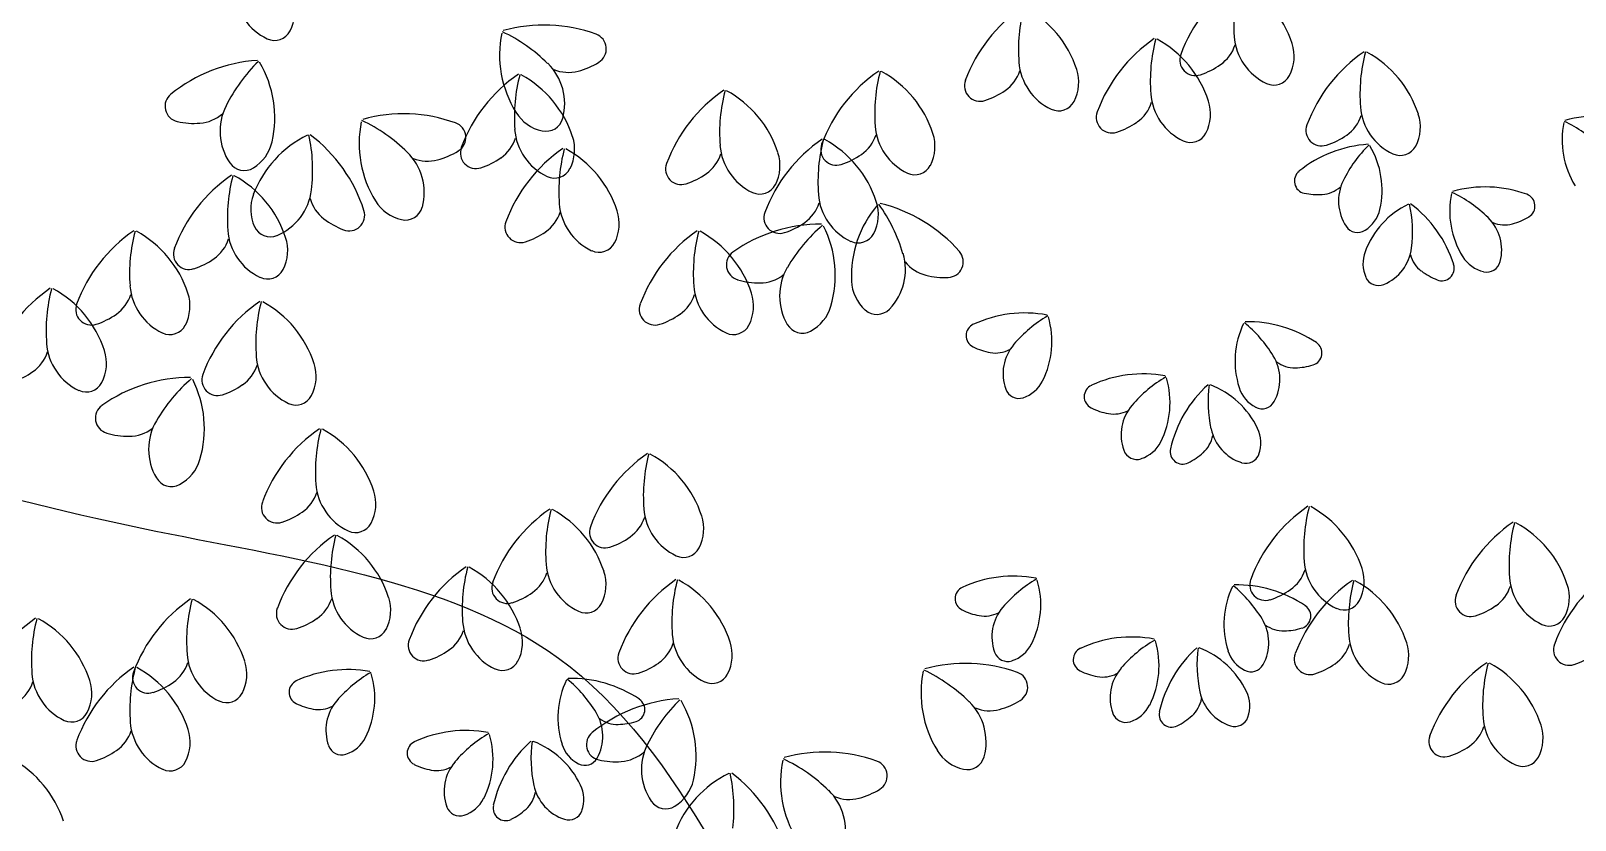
# Model space of a CAD drawing. Header units: millimetres. Extents: x 87938 to 265635, y 330093 to 434310.
# Drawn here: x 131290 to 132470, y 390060 to 390664 of the extents above; entities that cross this region are included whole.
import ezdxf

# ---------------------------------------------------------------- set-up
doc = ezdxf.new("R2010")
doc.units = ezdxf.units.MM

# ---------------------------------------------------------------- blocks, each defined once
blk = doc.blocks.new('A$C375B4AEE')
for centre, radius, start, end in [((3807.6, 9081.6), 117.2, 124.4099, 159.6857), ((3865, 9145.7), 126.8, 165.1974, 184.3302), ((3703.3, 9104.6), 83.7, 18.1183, 61.2661), ((3017.8, 9173.6), 43.4, 184.3302, 244.7087), ((2988.6, 9154.9), 31.8, 332.7028, 18.1184), ((3642.9, 9061.8), 117.2, 124.4099, 159.6857), ((3700.4, 9126), 126.8, 165.1974, 184.3302), ((3538.6, 9084.8), 83.7, 18.1183, 61.2661), ((3005, 9146.4), 13.3, 244.7085, 332.7027), ((3260.6, 9122.1), 83.7, 168.5702, 211.718), ((3124.8, 9025), 126.8, 45.5061, 64.6389), ((3210.9, 9027.6), 117.2, 70.1506, 105.4264), ((3246.6, 9126.6), 11.9, 301.2209, 70.1506), ((3743.7, 9037.7), 117.2, 124.4099, 159.6857), ((3801.2, 9101.8), 126.8, 165.1974, 184.3302), ((3639.4, 9060.6), 83.7, 18.1183, 61.2661), ((3711.1, 9138.8), 29.6, 305.0674, 341.9073), ((3781.8, 9139.4), 43.4, 184.3302, 244.7086), ((3752.6, 9120.7), 31.8, 332.7028, 18.1184), ((2999.2, 9000.8), 117.2, 93.6396, 128.9153), ((3081.3, 9026.5), 126.8, 134.4271, 153.5598), ((2921.3, 9073.9), 83.7, 347.348, 30.4957), ((3183.3, 9084.6), 43.4, 345.1278, 45.5062), ((3221.9, 9166.5), 58.9, 284.7688, 301.656), ((3617.2, 9119.7), 43.4, 184.3302, 244.7087), ((3708.8, 9118.1), 11.9, 159.6855, 288.6153), ((3694.3, 9162.8), 58.9, 288.1803, 305.0675), ((3904.1, 9027.7), 117.2, 124.4099, 159.6857), ((3961.5, 9091.8), 126.8, 165.1974, 184.3302), ((3799.8, 9050.7), 83.7, 18.1183, 61.2661), ((3257.5, 9010.5), 117.2, 124.4099, 159.6857), ((3315, 9074.6), 126.8, 165.1974, 184.3302), ((3153.2, 9033.4), 83.7, 18.1183, 61.2661), ((3229.4, 9138.2), 29.6, 247.9291, 284.7688), ((3533, 9012.9), 117.2, 124.4099, 159.6857), ((3590.5, 9077.1), 126.8, 165.1974, 184.3302), ((3428.7, 9035.9), 83.7, 18.1183, 61.2661), ((3546.5, 9119), 29.6, 305.0674, 341.9073), ((3587.9, 9101), 31.8, 332.7028, 18.1184), ((3769, 9112.2), 13.3, 244.7086, 332.7027), ((2933, 9082.7), 11.9, 128.9154, 257.845), ((3414.5, 8998.2), 117.2, 124.4099, 159.6857), ((3471.9, 9062.3), 126.8, 165.1974, 184.3302), ((3310.2, 9021.2), 83.7, 18.1183, 61.2661), ((3544.2, 9098.4), 11.9, 159.6854, 288.6153), ((3529.6, 9143), 58.9, 288.1803, 305.0675), ((3718, 9095.5), 43.4, 184.3302, 244.7086), ((3006.6, 9063.6), 43.4, 153.5598, 213.9382), ((3604.3, 9092.5), 13.3, 244.7085, 332.7027), ((3647.3, 9094.9), 29.6, 305.0674, 341.9073), ((3688.7, 9076.8), 31.8, 332.7028, 18.1184), ((3878.3, 9085.5), 43.4, 184.3302, 244.7086), ((2943.4, 9128.5), 58.9, 257.41, 274.2972), ((2945.6, 9099.3), 29.6, 274.2972, 311.137), ((3153.2, 9054.3), 83.7, 168.5702, 211.718), ((3017.4, 8957.2), 126.8, 45.5061, 64.6389), ((3103.5, 8959.7), 117.2, 70.1506, 105.4264), ((3139.2, 9058.8), 11.9, 301.221, 70.1506), ((3216.5, 9094.8), 31.8, 211.718, 257.1335), ((3212.4, 9076.9), 13.3, 257.1335, 345.1277), ((3507.3, 9070.8), 43.4, 184.3302, 244.7087), ((3645, 9074.2), 11.9, 159.6855, 288.6153), ((3630.4, 9118.8), 58.9, 288.1803, 305.0675), ((3805.3, 9064.3), 11.9, 159.6855, 288.6153), ((3807.6, 9084.9), 29.6, 305.0674, 341.9073), ((3849.1, 9066.8), 31.8, 332.7028, 18.1184), ((4056.1, 9057.1), 66.9, 168.5702, 211.718), ((3947.5, 8979.4), 101.5, 45.5061, 64.6389), ((4016.4, 8981.5), 93.8, 70.1507, 105.4264), ((3066.9, 8985.5), 83.7, 116.1313, 159.2791), ((2971.9, 9062.5), 31.8, 301.9325, 347.348), ((2907.2, 9034), 126.8, 353.0673, 12.2001), ((2961.6, 8967.3), 117.2, 17.7118, 52.9875), ((3161, 9067.6), 29.6, 305.0674, 341.9073), ((3231.7, 9068.3), 43.4, 184.3302, 244.7087), ((3202.5, 9049.6), 31.8, 332.7028, 18.1184), ((3489.7, 8960.8), 117.2, 124.4099, 159.6857), ((3547.1, 9024.9), 126.8, 165.1974, 184.3302), ((3385.4, 8983.8), 83.7, 18.1183, 61.2661), ((3436.6, 9070.1), 29.6, 305.0674, 341.9073), ((3478, 9052.1), 31.8, 332.7028, 18.1184), ((3705.1, 9068.3), 13.3, 244.7086, 332.7027), ((3790.8, 9108.9), 58.9, 288.1803, 305.0675), ((3075.9, 9016.7), 43.4, 345.1278, 45.5062), ((3114.5, 9098.7), 58.9, 284.7688, 301.656), ((3158.8, 9047), 11.9, 159.6854, 288.6153), ((3291.6, 8953.7), 117.2, 124.4099, 159.6857), ((3349, 9017.8), 126.8, 165.1974, 184.3302), ((3187.3, 8976.7), 83.7, 18.1183, 61.2661), ((3318, 9055.4), 29.6, 305.0674, 341.9073), ((3388.7, 9056), 43.4, 184.3302, 244.7087), ((3359.5, 9037.3), 31.8, 332.7028, 18.1184), ((3434.3, 9049.5), 11.9, 159.6854, 288.6153), ((3419.7, 9094.1), 58.9, 288.1803, 305.0675), ((3847, 8960), 93.8, 93.6396, 128.9153), ((3912.7, 8980.6), 101.5, 134.4271, 153.5599), ((3784.7, 9018.5), 66.9, 347.348, 30.4958), ((3865.5, 9058.4), 13.3, 244.7086, 332.7027), ((2981.7, 9046.9), 13.3, 213.9383, 301.9326), ((3122, 9070.3), 29.6, 247.9291, 284.7688), ((3144.2, 9091.6), 58.9, 288.1803, 305.0675), ((3218.9, 9041.1), 13.3, 244.7085, 332.7027), ((3315.7, 9034.7), 11.9, 159.6854, 288.6153), ((3494.4, 9043.6), 13.3, 244.7085, 332.7027), ((3794.1, 9025.5), 9.54, 128.9152, 257.845), ((3038.1, 8933.2), 117.2, 124.4099, 159.6857), ((3095.6, 8997.4), 126.8, 165.1974, 184.3302), ((2933.8, 8956.2), 83.7, 18.1183, 61.2661), ((3301.2, 9079.4), 58.9, 288.1803, 305.0675), ((3375.9, 9028.8), 13.3, 244.7085, 332.7027), ((3804.1, 9038.8), 23.7, 274.2972, 311.137), ((3853, 9010.3), 34.7, 153.5599, 213.9383), ((3930.4, 8927.2), 93.8, 70.1506, 105.4264), ((3018.4, 9003.9), 31.8, 159.2792, 204.6947), ((2990, 9023.9), 43.4, 292.6888, 353.0673), ((3060.6, 9020.1), 29.6, 195.4901, 232.33), ((3109, 9027), 31.8, 211.718, 257.1335), ((3393.2, 9018), 29.6, 305.0674, 341.9073), ((3463.9, 9018.6), 43.4, 184.3302, 244.7087), ((3434.7, 8999.9), 31.8, 332.7028, 18.1184), ((3440.2, 8894.5), 117.2, 41.0962, 76.3719), ((3802.4, 9062.2), 47.1, 257.41, 274.2972), ((3970.2, 9002.8), 66.9, 168.5702, 211.718), ((3861.6, 8925.1), 101.5, 45.5061, 64.6389), ((3959, 9006.4), 9.54, 301.2212, 70.151), ((3078.5, 9043.3), 58.9, 232.3299, 249.2171), ((3061.9, 8999.3), 11.9, 248.7823, 17.712), ((3104.9, 9009), 13.3, 257.1335, 345.1277), ((3195.1, 9010.9), 29.6, 305.0674, 341.9073), ((3265.8, 9011.5), 43.4, 184.3302, 244.7087), ((3236.6, 8992.8), 31.8, 332.7028, 18.1184), ((3390.9, 8997.4), 11.9, 159.6854, 288.6153), ((3529.6, 8953), 83.7, 139.5158, 182.6636), ((3363.7, 8934), 126.8, 16.4517, 35.5845), ((3901.2, 8947.8), 66.9, 116.1313, 159.2791), ((3825.2, 9009.4), 25.4, 301.9326, 347.3479), ((3773.4, 8986.5), 101.5, 353.0673, 12.2001), ((3817, 8933.2), 93.8, 17.7118, 52.9875), ((3908.4, 8972.8), 34.7, 345.1275, 45.5061), ((3939.3, 9038.3), 47.1, 284.7688, 301.656), ((2963.4, 8890.7), 117.2, 124.4099, 159.6857), ((3020.8, 8954.9), 126.8, 165.1974, 184.3302), ((2859.1, 8913.7), 83.7, 18.1183, 61.2661), ((3012.3, 8991.1), 43.4, 184.3302, 244.7087), ((3001.6, 8996.2), 13.3, 204.6945, 292.6888), ((3192.9, 8990.3), 11.9, 159.6854, 288.6153), ((3178.3, 9034.9), 58.9, 288.1803, 305.0675), ((3394.3, 8890.8), 117.2, 124.4099, 159.6857), ((3451.8, 8954.9), 126.8, 165.1974, 184.3302), ((3290, 8913.7), 83.7, 18.1183, 61.2661), ((3422.8, 8875.4), 117.2, 89.873, 125.1487), ((3376.4, 9042), 58.9, 288.1803, 305.0675), ((3506.5, 8895.6), 126.8, 130.6604, 149.7932), ((3349.9, 8953.4), 83.7, 343.5813, 26.7291), ((3451.1, 8991.5), 13.3, 244.7085, 332.7027), ((3833, 8996.9), 10.7, 213.9386, 301.9326), ((3945.2, 9015.7), 23.7, 247.9291, 284.7688), ((2939.4, 8969.8), 11.9, 159.6854, 288.6153), ((2941.6, 8990.4), 29.6, 305.0674, 341.9073), ((2983.1, 8972.4), 31.8, 332.7028, 18.1184), ((3253, 8984.4), 13.3, 244.7085, 332.7027), ((3839.7, 8978.5), 34.7, 292.6889, 353.0673), ((2924.8, 9014.4), 58.9, 288.1803, 305.0675), ((3362.2, 8961.5), 11.9, 125.1488, 254.0784), ((3443.8, 8957.7), 43.4, 316.0732, 16.4518), ((3510.1, 8982.2), 29.6, 218.8747, 255.7144), ((3519.5, 8963.7), 11.9, 272.1666, 41.0963), ((3862.4, 8962.5), 25.4, 159.2791, 204.6945), ((3896.1, 8975.4), 23.7, 195.4901, 232.33), ((3897.2, 8958.8), 9.54, 248.7823, 17.7116), ((3934.9, 8981), 25.4, 211.7181, 257.1334), ((3931.6, 8966.6), 10.7, 257.1333, 345.1275), ((2999.5, 8963.9), 13.3, 244.7085, 332.7027), ((3375.5, 9006.5), 58.9, 253.6433, 270.5305), ((3375.8, 8977.2), 29.6, 270.5305, 307.3702), ((3434.4, 8937.6), 43.4, 149.7932, 210.1716), ((3517.3, 9010.6), 58.9, 255.7143, 272.6015), ((3848.9, 8956.3), 10.7, 204.6948, 292.6889), ((3910.5, 8994), 47.1, 232.3299, 249.2172), ((2899.6, 8846.8), 117.2, 124.4099, 159.6857), ((2957, 8910.9), 126.8, 165.1974, 184.3302), ((2795.3, 8869.8), 83.7, 18.1183, 61.2661), ((2866.9, 8947.9), 29.6, 305.0674, 341.9073), ((2937.6, 8948.6), 43.4, 184.3302, 244.7086), ((2908.4, 8929.8), 31.8, 332.7028, 18.1184), ((3297.9, 8948), 29.6, 305.0674, 341.9073), ((3368.6, 8948.6), 43.4, 184.3302, 244.7087), ((3339.3, 8929.9), 31.8, 332.7028, 18.1184), ((3477.7, 8950.5), 31.8, 182.6636, 228.0789), ((2864.7, 8927.3), 11.9, 159.6855, 288.6153), ((3059.9, 8836.8), 117.2, 124.4099, 159.6857), ((3117.3, 8901), 126.8, 165.1974, 184.3302), ((2955.6, 8859.8), 83.7, 18.1183, 61.2661), ((3295.6, 8927.3), 11.9, 159.6854, 288.6153), ((3399.7, 8938.8), 31.8, 298.1659, 343.5814), ((3465.4, 8936.8), 13.3, 228.079, 316.0733), ((2850.1, 8971.9), 58.9, 288.1803, 305.0675), ((2924.8, 8921.4), 13.3, 244.7086, 332.7027), ((3281, 8971.9), 58.9, 288.1803, 305.0675), ((3355.7, 8921.4), 13.3, 244.7085, 332.7027), ((3408.4, 8922.5), 13.3, 210.1714, 298.166), ((3543.1, 8907.3), 9.54, 114.8185, 243.7481), ((3578.5, 8830.8), 93.8, 79.5426, 114.8184), ((3647.2, 8834.7), 101.5, 120.3301, 139.4629), ((3532.3, 8902.7), 66.9, 333.251, 16.3988), ((3806.1, 8887.8), 66.9, 154.4733, 197.621), ((3681.8, 8838.9), 101.5, 31.4091, 50.542), ((3749.1, 8824.1), 93.8, 56.0537, 91.3294), ((2803.1, 8904), 29.6, 305.0674, 341.9073), ((2873.8, 8904.6), 43.4, 184.3302, 244.7086), ((2844.6, 8885.9), 31.8, 332.7028, 18.1184), ((3034.1, 8894.7), 43.4, 184.3302, 244.7087), ((3560.1, 8940.8), 47.1, 243.313, 260.2002), ((3556.1, 8917.7), 23.7, 260.2002, 297.04), ((3596.5, 8878.1), 34.7, 139.4629, 199.8413), ((3738.8, 8873.7), 34.7, 331.0306, 31.4092), ((3796.1, 8894), 9.54, 287.1242, 56.0538), ((2786.3, 8928), 58.9, 288.1803, 305.0675), ((2963.4, 8894), 29.6, 305.0674, 341.9073), ((3004.9, 8876), 31.8, 332.7028, 18.1184), ((3785, 8906.3), 23.7, 233.8321, 270.6718), ((3784.7, 8929.8), 47.1, 270.6718, 287.559), ((2861, 8877.5), 13.3, 244.7086, 332.7027), ((2940.4, 8758.1), 117.2, 89.873, 125.1487), ((3024.1, 8778.3), 126.8, 130.6604, 149.7932), ((2867.5, 8836.2), 83.7, 343.5813, 26.7291), ((2961.2, 8873.4), 11.9, 159.6854, 288.6153), ((2946.6, 8918), 58.9, 288.1803, 305.0675), ((3569.4, 8884), 25.4, 287.8356, 333.251), ((3633.4, 8860.6), 9.54, 114.8185, 243.7481), ((3668.8, 8784.2), 93.8, 79.5426, 114.8184), ((3737.6, 8788.1), 101.5, 120.3301, 139.4629), ((3622.6, 8856.1), 66.9, 333.251, 16.3988), ((3781.3, 8800), 93.8, 131.9815, 167.2573), ((3820.1, 8856.9), 101.5, 172.7689, 191.9017), ((3696.2, 8807.3), 66.9, 25.6899, 68.8377), ((3766.5, 8875.2), 25.4, 197.6209, 243.0365), ((3021.3, 8867.5), 13.3, 244.7085, 332.7027), ((3573.9, 8870), 10.7, 199.8417, 287.8357), ((3759.8, 8862), 10.7, 243.0367, 331.031), ((2879.8, 8844.2), 11.9, 125.1488, 254.0784), ((3650.4, 8894.1), 47.1, 243.313, 260.2002), ((3646.4, 8871), 23.7, 260.2002, 297.0399), ((3686.8, 8831.5), 34.7, 139.4629, 199.8413), ((2893.1, 8889.2), 58.9, 253.6434, 270.5305), ((2893.4, 8859.9), 29.6, 270.5305, 307.3702), ((2952, 8820.3), 43.4, 149.7932, 210.1716), ((3105.5, 8739.4), 117.2, 124.4099, 159.6857), ((3162.9, 8803.5), 126.8, 165.1974, 184.3302), ((3001.2, 8762.4), 83.7, 18.1183, 61.2661), ((3754.8, 8843.2), 34.7, 191.9017, 252.2802), ((3733.6, 8825.2), 25.4, 340.2744, 25.6898), ((3664.2, 8823.3), 10.7, 199.8416, 287.8356), ((3659.7, 8837.4), 25.4, 287.8356, 333.251), ((3699.2, 8818.6), 9.54, 167.2572, 296.1871), ((3698.8, 8835.2), 23.7, 312.6391, 349.4787), ((2917.3, 8821.5), 31.8, 298.1659, 343.5814), ((3356.2, 8720.4), 117.2, 124.4099, 159.6857), ((3413.6, 8784.5), 126.8, 165.1974, 184.3302), ((3251.9, 8743.3), 83.7, 18.1183, 61.2661), ((3682.9, 8852.5), 47.1, 295.7519, 312.6391), ((3747.5, 8820.3), 10.7, 252.2802, 340.2741), ((2926, 8805.2), 13.3, 210.1714, 298.166), ((3009, 8796.6), 29.6, 305.0674, 341.9073), ((3079.7, 8797.2), 43.4, 184.3302, 244.7087), ((3050.5, 8778.5), 31.8, 332.7028, 18.1184), ((3006.7, 8775.9), 11.9, 159.6854, 288.6153), ((2992.2, 8820.6), 58.9, 288.1803, 305.0675), ((3281.5, 8677.9), 117.2, 124.4099, 159.6857), ((3338.9, 8742), 126.8, 165.1974, 184.3302), ((3177.2, 8700.8), 83.7, 18.1183, 61.2661), ((3330.4, 8778.2), 43.4, 184.3302, 244.7087), ((3861.1, 8680.1), 117.2, 124.4099, 159.6857), ((3918.5, 8744.2), 126.8, 165.1974, 184.3302), ((3756.8, 8703.1), 83.7, 18.1183, 61.2661), ((3066.9, 8770), 13.3, 244.7085, 332.7027), ((3257.5, 8756.9), 11.9, 159.6854, 288.6153), ((3259.7, 8777.6), 29.6, 305.0674, 341.9073), ((3301.2, 8759.5), 31.8, 332.7028, 18.1184), ((4018, 8667.9), 117.2, 124.4099, 159.6857), ((4075.5, 8732), 126.8, 165.1974, 184.3302), ((3913.7, 8690.8), 83.7, 18.1183, 61.2661), ((3116.9, 8658.1), 117.2, 124.4099, 159.6857), ((3174.3, 8722.2), 126.8, 165.1974, 184.3302), ((3012.5, 8681.1), 83.7, 18.1183, 61.2661), ((3242.9, 8801.5), 58.9, 288.1803, 305.0675), ((3317.6, 8751), 13.3, 244.7085, 332.7027), ((3217.7, 8633.9), 117.2, 124.4099, 159.6857), ((3275.1, 8698), 126.8, 165.1974, 184.3302), ((3113.3, 8656.9), 83.7, 18.1183, 61.2661), ((3185, 8735.1), 29.6, 305.0674, 341.9073), ((3255.7, 8735.7), 43.4, 184.3302, 244.7087), ((3226.5, 8717), 31.8, 332.7028, 18.1184), ((3764.6, 8737.3), 29.6, 305.0674, 341.9073), ((3835.3, 8737.9), 43.4, 184.3302, 244.7086), ((3806.1, 8719.2), 31.8, 332.7028, 18.1184), ((4093.3, 8630.5), 117.2, 124.4099, 159.6857), ((3182.8, 8714.4), 11.9, 159.6855, 288.6153), ((3378, 8624), 117.2, 124.4099, 159.6857), ((3435.4, 8688.1), 126.8, 165.1974, 184.3302), ((3273.7, 8646.9), 83.7, 18.1183, 61.2661), ((3534.7, 8706.1), 9.54, 114.8185, 243.7481), ((3570, 8629.6), 93.8, 79.5426, 114.8184), ((3638.8, 8633.6), 101.5, 120.3301, 139.4629), ((3523.8, 8701.5), 66.9, 333.251, 16.3988), ((3797.6, 8686.6), 66.9, 154.4733, 197.621), ((3673.3, 8637.7), 101.5, 31.4091, 50.542), ((3740.6, 8622.9), 93.8, 56.0537, 91.3294), ((3762.3, 8716.7), 11.9, 159.6855, 288.6153), ((3895.2, 8623.4), 117.2, 124.4099, 159.6857), ((3952.6, 8687.5), 126.8, 165.1974, 184.3302), ((3790.9, 8646.4), 83.7, 18.1183, 61.2661), ((3921.6, 8725), 29.6, 305.0674, 341.9073), ((3992.3, 8725.7), 43.4, 184.3302, 244.7087), ((3963, 8707), 31.8, 332.7028, 18.1184), ((3006.9, 8609.2), 117.2, 124.4099, 159.6857), ((3064.4, 8673.3), 126.8, 165.1974, 184.3302), ((2902.6, 8632.2), 83.7, 18.1183, 61.2661), ((3020.4, 8715.3), 29.6, 305.0674, 341.9073), ((3091.1, 8715.9), 43.4, 184.3302, 244.7087), ((3061.9, 8697.2), 31.8, 332.7028, 18.1184), ((3168.2, 8759), 58.9, 288.1803, 305.0675), ((3242.9, 8708.5), 13.3, 244.7085, 332.7027), ((3747.8, 8761.3), 58.9, 288.1803, 305.0675), ((3822.5, 8710.8), 13.3, 244.7086, 332.7027), ((3919.3, 8704.4), 11.9, 159.6855, 288.6153), ((2888.4, 8594.4), 117.2, 124.4099, 159.6857), ((2945.8, 8658.6), 126.8, 165.1974, 184.3302), ((2784.1, 8617.4), 83.7, 18.1183, 61.2661), ((3018.1, 8694.7), 11.9, 159.6854, 288.6153), ((3003.6, 8739.3), 58.9, 288.1803, 305.0675), ((3551.6, 8739.6), 47.1, 243.313, 260.2002), ((3547.6, 8716.5), 23.7, 260.2002, 297.04), ((3588, 8677), 34.7, 139.4629, 199.8413), ((3730.3, 8672.5), 34.7, 331.0306, 31.4092), ((3787.6, 8692.8), 9.54, 287.1242, 56.0538), ((3904.7, 8749), 58.9, 288.1803, 305.0675), ((3979.4, 8698.5), 13.3, 244.7086, 332.7027), ((3078.3, 8688.8), 13.3, 244.7085, 332.7027), ((3121.2, 8691.1), 29.6, 305.0674, 341.9073), ((3191.9, 8691.7), 43.4, 184.3302, 244.7087), ((3162.7, 8673), 31.8, 332.7028, 18.1184), ((3352.2, 8681.8), 43.4, 184.3302, 244.7087), ((3776.5, 8705.1), 23.7, 233.8321, 270.6718), ((3776.2, 8728.6), 47.1, 270.6718, 287.559), ((3869.4, 8681.2), 43.4, 184.3302, 244.7086), ((3118.9, 8670.5), 11.9, 159.6854, 288.6153), ((3104.4, 8715.1), 58.9, 288.1803, 305.0675), ((3281.5, 8681.2), 29.6, 305.0674, 341.9073), ((3323, 8663.1), 31.8, 332.7028, 18.1184), ((3560.9, 8682.9), 25.4, 287.8356, 333.251), ((3625, 8659.5), 9.54, 114.8185, 243.7481), ((3660.3, 8583), 93.8, 79.5426, 114.8184), ((3729.1, 8586.9), 101.5, 120.3301, 139.4629), ((3614.2, 8654.9), 66.9, 333.251, 16.3988), ((3772.8, 8598.9), 93.8, 131.9815, 167.2573), ((3811.6, 8655.8), 101.5, 172.7689, 191.9017), ((3687.7, 8606.1), 66.9, 25.6899, 68.8377), ((3758, 8674), 25.4, 197.6209, 243.0365), ((3798.7, 8680.6), 29.6, 305.0674, 341.9073), ((3840.2, 8662.5), 31.8, 332.7028, 18.1184), ((3994.5, 8667.1), 11.9, 159.6855, 288.6152), ((2910.5, 8666.4), 29.6, 305.0674, 341.9073), ((2981.2, 8667), 43.4, 184.3302, 244.7087), ((2951.9, 8648.3), 31.8, 332.7028, 18.1184), ((3179.1, 8664.6), 13.3, 244.7085, 332.7027), ((3279.3, 8660.5), 11.9, 159.6854, 288.6153), ((3264.7, 8705.1), 58.9, 288.1803, 305.0675), ((3533.1, 8539.4), 117.2, 70.1506, 105.4264), ((3565.4, 8668.8), 10.7, 199.8417, 287.8357), ((3751.3, 8660.9), 10.7, 243.0367, 331.031), ((3796.4, 8659.9), 11.9, 159.6855, 288.6153), ((3781.9, 8704.6), 58.9, 288.1803, 305.0675), ((3997.9, 8560.4), 117.2, 124.4099, 159.6857), ((4055.3, 8624.5), 126.8, 165.1974, 184.3302), ((3893.6, 8583.4), 83.7, 18.1183, 61.2661), ((3980, 8711.7), 58.9, 288.1803, 305.0675), ((2791.9, 8651.6), 29.6, 305.0674, 341.9073), ((2862.6, 8652.3), 43.4, 184.3302, 244.7086), ((2963.6, 8557.1), 117.2, 124.4099, 159.6857), ((2833.4, 8633.6), 31.8, 332.7028, 18.1184), ((3021, 8621.2), 126.8, 165.1974, 184.3302), ((2908.2, 8645.8), 11.9, 159.6855, 288.6153), ((2859.3, 8580.1), 83.7, 18.1183, 61.2661), ((3025.5, 8634.6), 9.54, 114.8185, 243.7481), ((3060.8, 8558.1), 93.8, 79.5426, 114.8184), ((3129.6, 8562.1), 101.5, 120.3301, 139.4629), ((3014.6, 8630), 66.9, 333.251, 16.3988), ((3288.4, 8615.1), 66.9, 154.4733, 197.621), ((3164.1, 8566.2), 101.5, 31.4091, 50.542), ((3231.4, 8551.4), 93.8, 56.0537, 91.3294), ((3339.4, 8654.6), 13.3, 244.7085, 332.7027), ((3582.8, 8634), 83.7, 168.5702, 211.718), ((3447, 8536.9), 126.8, 45.5061, 64.6389), ((3568.8, 8638.5), 11.9, 301.2209, 70.1507), ((3641.9, 8693), 47.1, 243.313, 260.2002), ((3637.9, 8669.9), 23.7, 260.2002, 297.0399), ((3678.4, 8630.3), 34.7, 139.4629, 199.8413), ((3856.6, 8654), 13.3, 244.7086, 332.7027), ((2893.7, 8690.4), 58.9, 288.1803, 305.0675), ((2968.3, 8639.9), 13.3, 244.7085, 332.7027), ((3746.3, 8642), 34.7, 191.9017, 252.2802), ((3725.1, 8624.1), 25.4, 340.2744, 25.6898), ((2849.8, 8625.1), 13.3, 244.7086, 332.7027), ((3042.4, 8668.1), 47.1, 243.313, 260.2002), ((3038.4, 8645), 23.7, 260.2002, 297.04), ((3078.8, 8605.5), 34.7, 139.4629, 199.8413), ((3321.4, 8512.6), 117.2, 93.6396, 128.9153), ((3221.1, 8601), 34.7, 331.0306, 31.4092), ((3278.4, 8621.3), 9.54, 287.1241, 56.0538), ((3403.5, 8538.3), 126.8, 134.4271, 153.5598), ((3243.5, 8585.7), 83.7, 347.348, 30.4957), ((3505.5, 8596.4), 43.4, 345.1278, 45.5062), ((3551.6, 8650), 29.6, 247.9291, 284.7688), ((3544.1, 8678.4), 58.9, 284.7688, 301.656), ((3651.2, 8636.2), 25.4, 287.8356, 333.251), ((3690.7, 8617.4), 9.54, 167.2572, 296.1871), ((3690.3, 8634), 23.7, 312.6391, 349.4787), ((2937.8, 8614.9), 43.4, 184.3302, 244.7086), ((3267.3, 8633.6), 23.7, 233.8322, 270.6718), ((3267, 8657.1), 47.1, 270.6718, 287.559), ((3655.7, 8622.2), 10.7, 199.8416, 287.8356), ((3674.4, 8651.3), 47.1, 295.7519, 312.6391), ((3739, 8619.1), 10.7, 252.2802, 340.2741), ((3901.4, 8617.6), 29.6, 305.0674, 341.9073), ((3972.1, 8618.2), 43.4, 184.3302, 244.7087), ((3942.9, 8599.5), 31.8, 332.7028, 18.1184), ((2864.9, 8593.6), 11.9, 159.6855, 288.6153), ((2867.1, 8614.3), 29.6, 305.0674, 341.9073), ((2908.6, 8596.2), 31.8, 332.7028, 18.1184), ((3051.7, 8611.4), 25.4, 287.8356, 333.251), ((3115.8, 8588), 9.54, 114.8185, 243.7482), ((3151.1, 8511.5), 93.8, 79.5426, 114.8184), ((3219.9, 8515.4), 101.5, 120.3301, 139.4629), ((3105, 8583.4), 66.9, 333.251, 16.3988), ((3263.6, 8527.4), 93.8, 131.9815, 167.2573), ((3302.4, 8584.3), 101.5, 172.7689, 191.9017), ((3178.5, 8534.6), 66.9, 25.6899, 68.8377), ((3255.2, 8594.5), 11.9, 128.9154, 257.8449), ((3899.2, 8597), 11.9, 159.6855, 288.6153), ((2763.9, 8510), 83.7, 18.1183, 61.2661), ((2850.3, 8638.3), 58.9, 288.1803, 305.0675), ((3056.2, 8597.3), 10.7, 199.8417, 287.8357), ((3248.8, 8602.5), 25.4, 197.6209, 243.0365), ((3242.1, 8589.4), 10.7, 243.0366, 331.0311), ((3267.7, 8611.1), 29.6, 274.2972, 311.137), ((3328.8, 8575.5), 43.4, 153.5597, 213.9382), ((3339.6, 8469), 126.8, 45.5061, 64.6389), ((3425.6, 8471.6), 117.2, 70.1506, 105.4264), ((3538.6, 8606.7), 31.8, 211.718, 257.1335), ((3534.5, 8588.7), 13.3, 257.1335, 345.1277), ((3884.6, 8641.6), 58.9, 288.1803, 305.0675), ((3959.3, 8591.1), 13.3, 244.7086, 332.7027), ((2925, 8587.7), 13.3, 244.7086, 332.7027), ((3132.7, 8621.5), 47.1, 243.313, 260.2002), ((3128.7, 8598.4), 23.7, 260.2002, 297.04), ((3169.2, 8558.8), 34.7, 139.4629, 199.8413), ((3265.5, 8640.3), 58.9, 257.41, 274.2972), ((3389.1, 8497.4), 83.7, 116.1313, 159.2791), ((3229.3, 8545.8), 126.8, 353.0673, 12.2001), ((3283.8, 8479.1), 117.2, 17.7118, 52.9875), ((3475.4, 8566.1), 83.7, 168.5702, 211.718), ((3461.4, 8570.6), 11.9, 301.2209, 70.1507), ((3237.1, 8570.5), 34.7, 191.9017, 252.2802), ((3215.9, 8552.6), 25.4, 340.2744, 25.6898), ((3294.1, 8574.4), 31.8, 301.9325, 347.348), ((3436.7, 8610.5), 58.9, 284.7688, 301.656), ((3142, 8564.7), 25.4, 287.8356, 333.2509), ((3181.5, 8545.9), 9.54, 167.2572, 296.187), ((3181.1, 8562.5), 23.7, 312.6391, 349.4787), ((3303.9, 8558.7), 13.3, 213.9383, 301.9326), ((3398.1, 8528.6), 43.4, 345.1278, 45.5062), ((3444.1, 8582.2), 29.6, 247.9291, 284.7688), ((2842.5, 8544.8), 43.4, 184.3302, 244.7086), ((3146.5, 8550.7), 10.7, 199.8417, 287.8357), ((3165.2, 8579.8), 47.1, 295.7519, 312.639), ((3229.8, 8547.6), 10.7, 252.2801, 340.2741)]:
    blk.add_arc(centre, radius, start, end)
blk.add_spline([(2545.3, 8859.4), (2903.5, 8760), (3221.9, 8660.7), (3440.8, 8342.6), (3560.2, 8223.4), (3838.8, 8283), (4057.7, 8521.5)], degree=3)

msp = doc.modelspace()

# ---------------------------------------------------------------- block references
msp.add_blockref('A$C375B4AEE', (128471, 381523.4))

doc.saveas('drawing.dxf')
